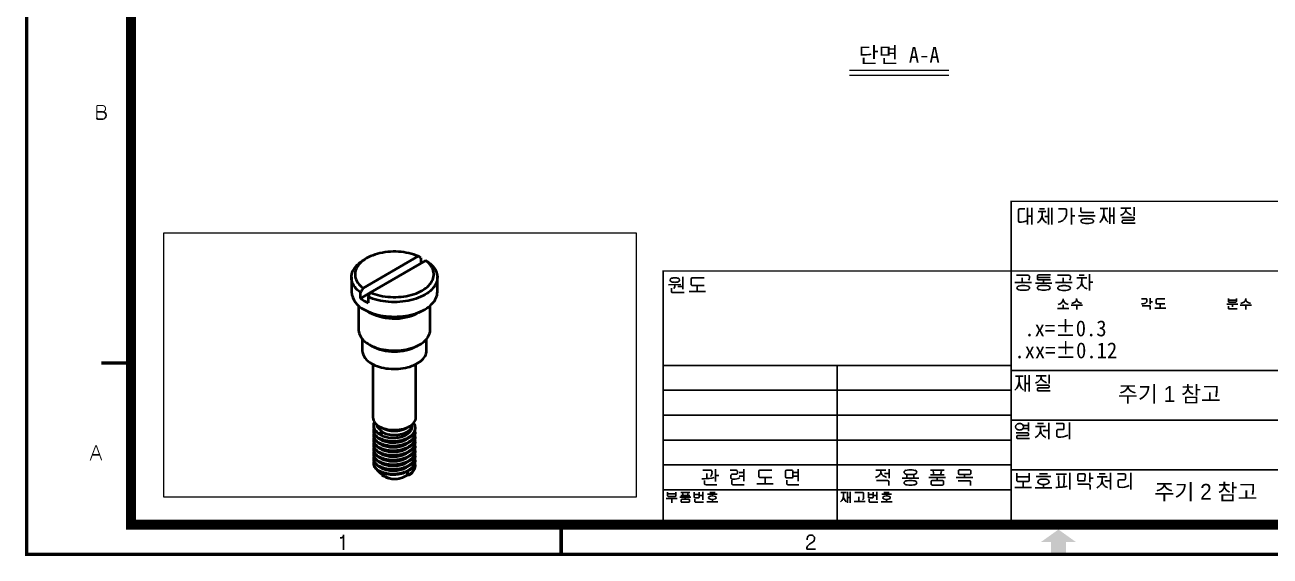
# Model space of a CAD drawing. Header units: millimetres. Extents: x 20 to 420, y 20 to 297.
# Drawn here: x 19.6 to 270.1, y 19.6 to 126.5 of the extents above; entities that cross this region are included whole.
import ezdxf

# ---------------------------------------------------------------- set-up
doc = ezdxf.new("R2010")
doc.units = ezdxf.units.MM
doc.header["$LTSCALE"] = 10
doc.header["$MEASUREMENT"] = 0
doc.layers.get('0').update_dxf_attribs({"color": 6})
doc.layers.add('0 @ 1', color=6, linetype='Continuous')
doc.layers.add('DIM', color=2, linetype='Continuous', lineweight=9)
doc.layers.add('OUTLINE', color=3, linetype='Continuous', lineweight=40)
doc.styles.get("Standard").update_dxf_attribs({"font": '', "height": 3.2})
doc.styles.get('Standard').set_extended_font_data('GulimChe')

# ---------------------------------------------------------------- blocks, each defined once
blk = doc.blocks.new('A-3_규격도면_동인광학')
blk.add_hatch(color=256).paths.add_polyline_path([(204, 2.5), (206, 2.5), (206, 0), (209, 0), (209, 2.5), (211, 2.5), (207.5, 5)])
for p, q in [((14.1, 89.02), (15.24, 89.02)), ((15.24, 89.02), (15.26, 89.02)), ((15.31, 87.56), (14.35, 87.56)), ((199.46, 69.16), (199.46, 67.06)), ((200.76, 69.49), (199.71, 69.49)), ((201.31, 69.71), (201.31, 66.37)), ((201.31, 68.03), (202.12, 68.03)), ((202.12, 69.71), (202.12, 66.37)), ((203.44, 68.98), (204.96, 68.98)), ((203.67, 69.54), (204.73, 69.54)), ((204.2, 68.3), (204.2, 68.98)), ((205.49, 67.99), (204.77, 67.99)), ((205.49, 69.71), (205.49, 66.37)), ((206.2, 69.71), (206.2, 66.37)), ((207.52, 69.52), (208.87, 69.52)), ((209.13, 69.27), (209.13, 68.63)), ((210.13, 69.71), (210.13, 66.37)), ((210.13, 68.07), (210.78, 68.07)), ((211.56, 68.09), (214.89, 68.09)), ((211.99, 69.75), (211.99, 69.01)), ((212.25, 68.77), (214.61, 68.77)), ((215.9, 69.58), (217.44, 69.58)), ((216.66, 69.58), (216.66, 68.65)), ((217.85, 69.8), (217.85, 66.46)), ((217.85, 68.12), (218.66, 68.12)), ((218.66, 69.8), (218.66, 66.46)), ((220.05, 69.62), (222.07, 69.62)), ((220.23, 67.78), (222.52, 67.78)), ((221.06, 69.62), (221.06, 69.31)), ((221.06, 69.62), (221.06, 69.31)), ((222.7, 69.82), (222.7, 68.1)), ((220.35, 67.05), (220.35, 66.78)), ((222.51, 67.23), (220.5, 67.21)), ((220.56, 66.63), (222.91, 66.63)), ((131.98, 53.34), (131.98, 55.81)), ((131.98, 55.81), (131.98, 53.34)), ((133.64, 55.39), (133.64, 54.33)), ((136.23, 55.6), (133.86, 55.6)), ((199.04, 56.19), (201.37, 56.19)), ((200.24, 55.63), (200.24, 54.7)), ((201.65, 55.96), (201.65, 55.6)), ((203.29, 56.01), (203.29, 55.39)), ((205.86, 55.72), (203.29, 55.72)), ((203.53, 55.2), (205.92, 55.2)), ((205.91, 56.23), (203.54, 56.23)), ((204.52, 55.2), (204.52, 54.53)), ((207.29, 56.19), (209.62, 56.19)), ((208.42, 55.63), (208.42, 54.71)), ((209.9, 55.96), (209.9, 55.6)), ((211.23, 55.62), (213.19, 55.62)), ((211.65, 56.18), (212.7, 56.18)), ((212.18, 54.94), (212.18, 55.62)), ((213.76, 56.39), (213.76, 53.05)), ((129.11, 54.2), (131.59, 54.27)), ((129.66, 53.56), (129.66, 52.9)), ((129.87, 52.68), (132.24, 52.68)), ((130.36, 54.23), (130.37, 53.91)), ((131.98, 53.87), (130.96, 53.87)), ((133.22, 52.86), (136.55, 52.86)), ((133.89, 54.1), (136.27, 54.1)), ((134.88, 53.9), (134.88, 52.86)), ((202.1, 54.7), (198.76, 54.7)), ((198.76, 54.7), (202.1, 54.7)), ((202.86, 54.53), (206.19, 54.53)), ((210.28, 54.71), (206.94, 54.71)), ((206.94, 54.71), (210.28, 54.71)), ((213.76, 54.75), (214.42, 54.75)), ((208.44, 49.49), (208.44, 50.19)), ((210.07, 50.1), (212.31, 50.1)), ((211.16, 51.47), (211.16, 51.35)), ((211.16, 51.35), (211.16, 51.47)), ((211.18, 50.1), (211.18, 49.24)), ((224.24, 51.39), (225.17, 51.39)), ((225.3, 51.25), (225.3, 51.02)), ((225.97, 51.51), (225.97, 50.3)), ((225.97, 50.8), (226.41, 50.8)), ((227.17, 51.22), (227.17, 50.52)), ((228.89, 51.37), (227.31, 51.37)), ((227.33, 50.37), (228.92, 50.37)), ((227.99, 50.23), (227.99, 49.54)), ((241.38, 50.33), (243.6, 50.33)), ((241.67, 51.46), (241.67, 50.89)), ((241.67, 51.15), (243.32, 51.15)), ((241.83, 50.76), (243.16, 50.76)), ((242.49, 50.33), (242.49, 49.76)), ((243.32, 50.94), (243.32, 51.46)), ((244.07, 50.1), (246.3, 50.1)), ((245.16, 51.47), (245.16, 51.35)), ((245.16, 51.35), (245.16, 51.47)), ((245.18, 50.1), (245.18, 49.24)), ((207.34, 49.49), (209.56, 49.49)), ((224.35, 50), (225.83, 50)), ((225.98, 49.89), (225.98, 49.29)), ((226.89, 49.54), (229.11, 49.54)), ((241.67, 49.96), (241.67, 49.52)), ((241.84, 49.39), (243.42, 49.39)), ((128, 38), (198, 38)), ((163, 38), (163, 7)), ((198, 37), (253, 37)), ((198.84, 35.85), (200.38, 35.85)), ((199.6, 35.85), (199.6, 34.91)), ((200.79, 36.06), (200.79, 32.73)), ((201.6, 36.06), (201.6, 32.73)), ((202.99, 35.89), (205.01, 35.89)), ((204, 35.89), (204, 35.58)), ((204, 35.89), (204, 35.58)), ((205.65, 36.09), (205.65, 34.36)), ((128, 33), (198, 33)), ((200.79, 34.38), (201.6, 34.38)), ((203.17, 34.04), (205.47, 34.04)), ((203.29, 33.31), (203.29, 33.04)), ((205.45, 33.49), (203.44, 33.48)), ((203.51, 32.9), (205.85, 32.9)), ((128, 28), (198, 28)), ((198, 27), (253, 27)), ((200.56, 25.95), (201.47, 25.95)), ((200.56, 25.29), (201.47, 25.29)), ((201.47, 26.51), (201.47, 24.78)), ((202.92, 25.73), (204.88, 25.73)), ((203.3, 26.31), (204.49, 26.31)), ((203.9, 25.73), (203.9, 25.14)), ((205.57, 26.49), (205.57, 23.18)), ((207.07, 26.3), (208.41, 26.3)), ((208.41, 25.11), (207.39, 25.11)), ((208.62, 26.1), (208.62, 25.31)), ((209.75, 26.51), (209.75, 23.17)), ((128, 23), (198, 23)), ((199.01, 24.45), (201.31, 24.45)), ((199.13, 23.72), (199.13, 23.45)), ((201.29, 23.9), (199.28, 23.88)), ((199.35, 23.3), (201.7, 23.3)), ((204.46, 24.93), (205.57, 24.93)), ((207.21, 24.89), (207.21, 23.84)), ((207.32, 23.64), (207.4, 23.61)), ((207.4, 23.61), (207.54, 23.59)), ((13.21, 20.04), (14.68, 20.04)), ((128, 18), (198, 18)), ((135.78, 15.21), (136.3, 15.22)), ((135.98, 16.93), (137.61, 16.93)), ((136.81, 16.25), (136.81, 15.24)), ((138.54, 17.16), (138.54, 14.69)), ((139.19, 15.89), (138.54, 15.89)), ((141.51, 16.95), (142.68, 16.95)), ((141.65, 15.95), (141.65, 15.38)), ((141.83, 15.14), (142.16, 15.13)), ((142.72, 16.12), (141.88, 16.12)), ((142.95, 16.76), (142.95, 16.34)), ((143.29, 16.45), (144.21, 16.45)), ((143.29, 15.71), (144.21, 15.71)), ((144.21, 17.16), (144.21, 14.72)), ((147.25, 16.73), (147.25, 15.67)), ((149.84, 16.94), (147.47, 16.94)), ((147.5, 15.44), (149.88, 15.44)), ((148.49, 15.23), (148.49, 14.2)), ((152.64, 16.75), (152.64, 15.56)), ((152.84, 15.37), (153.88, 15.37)), ((153.9, 16.94), (152.85, 16.94)), ((154.09, 15.56), (154.09, 16.72)), ((154.26, 16.45), (155.19, 16.45)), ((154.27, 15.71), (155.19, 15.71)), ((155.19, 17.16), (155.19, 14.72)), ((170.79, 16.97), (172.81, 16.97)), ((171.8, 16.97), (171.8, 16.65)), ((172.54, 16.26), (173.45, 16.26)), ((173.45, 17.17), (173.45, 15.35)), ((179.41, 15.35), (176.07, 15.35)), ((176.07, 15.35), (179.41, 15.35)), ((177.03, 16.01), (177.03, 15.35)), ((178.44, 16.02), (178.44, 15.35)), ((181.47, 15.45), (184.82, 15.45)), ((181.75, 16.92), (184.53, 16.92)), ((181.75, 15.98), (184.53, 15.98)), ((182.3, 16.77), (182.47, 15.98)), ((183.13, 15.45), (183.13, 14.86)), ((183.97, 16.75), (183.79, 15.98)), ((186.96, 15.48), (190.31, 15.48)), ((187.39, 16.22), (187.39, 16.83)), ((189.68, 16.07), (187.58, 16.07)), ((187.63, 16.98), (189.68, 16.98)), ((188.63, 15.48), (188.63, 16.07)), ((189.86, 16.77), (189.86, 16.22)), ((198, 17), (253, 17)), ((199.15, 16.32), (199.15, 14.84)), ((199.15, 15.62), (201.64, 15.62)), ((201.64, 14.87), (201.64, 16.34)), ((203.05, 15.65), (205.96, 15.65)), ((203.67, 16.17), (205.33, 16.17)), ((204.35, 15.15), (204.49, 15.15)), ((204.49, 15.15), (204.63, 15.15)), ((207.06, 16.15), (209.09, 16.15)), ((207.53, 15.83), (207.53, 15.63)), ((208.66, 15.84), (208.66, 15.63)), ((209.78, 16.38), (209.78, 13.06)), ((211.4, 15.99), (211.37, 14.97)), ((212.67, 16.18), (211.61, 16.18)), ((212.82, 14.97), (212.86, 15.96)), ((213.83, 16.37), (213.83, 14.55)), ((213.83, 15.31), (214.5, 15.31)), ((215.31, 15.6), (217.27, 15.6)), ((215.7, 16.18), (216.88, 16.18)), ((216.29, 15.6), (216.29, 15.01)), ((217.96, 16.37), (217.96, 13.06)), ((219.41, 16.2), (220.75, 16.2)), ((220.96, 15.99), (220.96, 15.21)), ((222.09, 16.41), (222.09, 13.07)), ((128, 13), (198, 13)), ((128.91, 12.54), (128.91, 11.79)), ((130.56, 11.82), (130.56, 12.54)), ((135.96, 12.58), (135.96, 10.96)), ((136.3, 14.87), (136.3, 14.23)), ((136.56, 14.01), (138.83, 14.01)), ((141.79, 14.95), (141.79, 14.23)), ((142.04, 14.01), (144.32, 14.01)), ((146.83, 14.2), (150.16, 14.2)), ((152.86, 14.95), (152.86, 14.23)), ((153.11, 14.01), (155.29, 14.01)), ((165.05, 12.59), (165.05, 10.36)), ((165.59, 12.59), (165.59, 10.36)), ((170.89, 14.83), (173.22, 14.83)), ((170.99, 12.58), (170.99, 10.96)), ((173.42, 14.6), (173.42, 13.84)), ((181.9, 14.7), (181.9, 14.1)), ((184.19, 14.86), (182.09, 14.86)), ((182.14, 13.95), (184.19, 13.95)), ((184.37, 14.15), (184.37, 14.7)), ((187.31, 14.81), (189.64, 14.81)), ((189.85, 14.59), (189.85, 13.83)), ((198.73, 13.44), (202.06, 13.44)), ((199.35, 14.67), (201.43, 14.67)), ((200.39, 14.45), (200.39, 13.44)), ((202.83, 13.41), (206.17, 13.41)), ((204.49, 14.06), (204.35, 14.06)), ((204.63, 14.06), (204.49, 14.06)), ((204.49, 14.06), (204.49, 13.41)), ((206.96, 13.48), (207.33, 13.48)), ((211.4, 14.11), (213.62, 14.11)), ((211.57, 14.77), (212.61, 14.77)), ((213.85, 13.93), (213.85, 13.04)), ((216.85, 14.81), (217.96, 14.81)), ((219.54, 14.79), (219.54, 13.74)), ((219.65, 13.53), (219.73, 13.5)), ((220.74, 15), (219.72, 15)), ((219.73, 13.5), (219.88, 13.49)), ((128.62, 11.22), (130.85, 11.22)), ((128.91, 12.2), (130.56, 12.2)), ((129.05, 11.66), (130.43, 11.66)), ((129.74, 11.22), (129.74, 10.37)), ((131.35, 11.49), (133.58, 11.49)), ((131.53, 12.47), (133.39, 12.47)), ((131.53, 11.84), (133.39, 11.84)), ((131.64, 10.99), (131.64, 10.59)), ((133.17, 11.09), (131.76, 11.09)), ((131.8, 10.49), (133.17, 10.49)), ((131.9, 12.37), (132.02, 11.84)), ((132.46, 11.49), (132.46, 11.09)), ((133.02, 12.36), (132.9, 11.84)), ((133.29, 10.62), (133.29, 10.99)), ((134.27, 12.51), (134.27, 11.49)), ((134.27, 12.05), (135.24, 12.05)), ((134.4, 11.37), (135.13, 11.37)), ((134.41, 11.1), (134.41, 10.59)), ((134.54, 10.49), (136.13, 10.49)), ((135.24, 11.52), (135.24, 12.51)), ((135.37, 11.87), (135.96, 11.87)), ((136.81, 10.6), (139.03, 10.6)), ((136.95, 12.09), (138.89, 12.09)), ((137.37, 12.45), (138.47, 12.45)), ((137.82, 11.76), (137.91, 11.76)), ((137.91, 11.04), (137.82, 11.04)), ((137.91, 11.76), (138, 11.76)), ((138, 11.04), (137.91, 11.04)), ((137.91, 11.04), (137.91, 10.6)), ((163.75, 12.44), (164.78, 12.44)), ((164.26, 12.44), (164.26, 11.82)), ((165.05, 11.47), (165.59, 11.47)), ((166.39, 10.63), (168.62, 10.63)), ((166.58, 12.46), (168.15, 12.46)), ((167.34, 11.59), (167.34, 10.63)), ((168.32, 12.3), (168.32, 11.6)), ((169.29, 12.51), (169.29, 11.49)), ((169.29, 12.05), (170.27, 12.05)), ((169.42, 11.37), (170.15, 11.37)), ((169.43, 11.1), (169.43, 10.59)), ((169.56, 10.49), (171.15, 10.49)), ((170.27, 11.52), (170.27, 12.51)), ((170.39, 11.87), (170.99, 11.87)), ((171.83, 10.6), (174.06, 10.6)), ((171.97, 12.09), (173.91, 12.09)), ((172.39, 12.45), (173.49, 12.45)), ((172.84, 11.76), (172.93, 11.76)), ((172.93, 11.04), (172.84, 11.04)), ((172.93, 11.76), (173.03, 11.76)), ((173.03, 11.04), (172.93, 11.04)), ((172.93, 11.04), (172.93, 10.6)), ((63.07, 3.35), (63.32, 3.35)), ((63.73, 0.91), (63.73, 3.96)), ((63.73, 3.96), (63.73, 0.91)), ((156.98, 2.93), (156.98, 3.2)), ((158.18, 2.54), (157.84, 2.3)), ((158.26, 2.6), (158.18, 2.54)), ((156.9, 1.07), (158.65, 1.07)), ((157.84, 2.3), (157.74, 2.24))]:
    blk.add_line(p, q)
for points, const_width in [([(0, 0), (0, 277), (400, 277), (400, 0)], 0.7), ([(21, 6), (21, 271), (394, 271), (394, 6)], 2)]:
    blk.add_lwpolyline(points, close=True, dxfattribs=dict(const_width=const_width))
at = {"const_width": 0.2}
for points in [[(14.1, 87.81), (14.1, 90.08, -0.443983), (14.33, 90.29), (15.24, 90.29, -1), (15.24, 89.02), (14.1, 89.02)], [(12.79, 18.9), (13.87, 21.81, -0.756384), (14.04, 21.8), (15.09, 18.92)]]:
    blk.add_lwpolyline(points, format="xyb", dxfattribs=at)
for points, const_width in [([(198, 7), (198, 71), (393, 71)], 0.3), ([(128, 7), (128, 57), (393, 57)], 0.3), ([(15, 38.5), (21.67, 38.5)], 0.7), ([(107.5, 0), (107.5, 6.67)], 0.7)]:
    blk.add_lwpolyline(points, dxfattribs=dict(const_width=const_width))
for centre, radius, start, end in [((14.35, 87.81), 0.249, 181.3239, 270), ((15.26, 88.29), 0.727, 273.6048, 90), ((199.71, 69.23), 0.261, 90, 196.224), ((202.32, 68.3), 1.88, 301.736, 0), ((206.08, 68.3), 1.88, 180, 238.264), ((207.33, 68.63), 1.8, 274.0617, 0), ((208.87, 69.25), 0.269, 4.3858, 90), ((212.23, 69.01), 0.238, 180, 274.8762), ((214.19, 68.65), 2.46, 310.6997, 0), ((219.07, 68.65), 2.41, 180, 230.1829), ((219.22, 70.25), 2.2, 289.6857, 314.5469), ((219.98, 69.47), 1.11, 314.5469, 334.7965), ((220.33, 69.31), 0.731, 334.7965, 0), ((221.76, 69.31), 0.707, 180, 230.0339), ((223.22, 71.05), 2.97, 230.0339, 249.212), ((222.52, 67.6), 0.181, 5.4904, 90), ((199.7, 67.06), 0.236, 180, 268.1595), ((199.8, 70.18), 3.36, 268.1595, 293.0296), ((212.39, 67.01), 0.362, 130.787, 175.4096), ((212.39, 67.07), 0.362, 184.5904, 229.213), ((212.55, 66.82), 0.62, 105.5854, 130.787), ((212.55, 67.27), 0.62, 229.213, 254.4146), ((213.19, 64.54), 2.98, 94.5784, 105.5854), ((213.19, 69.54), 2.98, 254.4146, 265.4216), ((213.3, 63.2), 4.33, 90, 94.5784), ((213.3, 70.88), 4.33, 265.4216, 270), ((213.3, 63.2), 4.33, 85.4216, 90), ((213.3, 70.88), 4.33, 270, 274.5784), ((213.4, 64.54), 2.98, 74.4146, 85.4216), ((213.4, 69.54), 2.98, 274.5784, 285.5854), ((214.04, 66.82), 0.62, 49.213, 74.4146), ((214.04, 67.27), 0.62, 285.5854, 310.787), ((214.21, 67.01), 0.362, 4.5904, 49.213), ((214.21, 67.07), 0.362, 310.787, 355.4096), ((220.5, 67.06), 0.15, 90.4674, 185.5199), ((220.51, 66.78), 0.158, 180, 290.6438), ((222.52, 67.41), 0.182, 265.0661, 354.5096), ((221.55, 67.5), 1.16, 354.5096, 5.4904), ((129.85, 55.13), 0.429, 109.7033, 172.0326), ((129.85, 55.24), 0.429, 187.9674, 250.2967), ((130.37, 53.68), 1.97, 90, 109.7033), ((130.37, 53.68), 1.97, 70.2967, 90), ((130.89, 55.13), 0.429, 7.9674, 70.2967), ((130.89, 55.24), 0.429, 289.7033, 352.0326), ((133.86, 55.39), 0.217, 90, 179.9617), ((201.37, 55.9), 0.29, 11.8483, 90), ((200.91, 55.6), 0.74, 320.5326, 0), ((203.54, 55.97), 0.253, 90, 170.8151), ((203.49, 55.39), 0.199, 180, 282.1799), ((209.62, 55.9), 0.29, 11.8483, 90), ((209.16, 55.6), 0.74, 320.5326, 0), ((129.87, 52.9), 0.216, 180, 270.036), ((130.37, 56.69), 1.97, 250.2967, 270), ((129.76, 53.89), 0.602, 313.5964, 1.5108), ((130.37, 56.69), 1.97, 270, 289.7033), ((133.87, 54.33), 0.23, 180, 273.1332), ((199.51, 53.57), 0.362, 130.787, 175.4096), ((199.51, 53.63), 0.362, 184.5904, 229.213), ((199.68, 53.38), 0.62, 105.5854, 130.787), ((199.68, 53.83), 0.62, 229.213, 254.4146), ((200.32, 51.1), 2.98, 94.5784, 105.5854), ((200.32, 56.1), 2.98, 254.4146, 265.4216), ((200.42, 49.76), 4.33, 90, 94.5784), ((200.42, 57.45), 4.33, 265.4216, 270), ((200.42, 49.76), 4.33, 85.4216, 90), ((200.42, 57.45), 4.33, 270, 274.5784), ((200.53, 51.1), 2.98, 74.4146, 85.4216), ((200.53, 56.1), 2.98, 274.5784, 285.5854), ((201.17, 53.38), 0.62, 49.213, 74.4146), ((201.17, 53.83), 0.62, 285.5854, 310.787), ((201.34, 53.57), 0.362, 4.5904, 49.213), ((201.34, 53.63), 0.362, 310.787, 355.4096), ((203.63, 53.59), 0.362, 130.787, 175.4096), ((203.63, 53.65), 0.362, 184.5904, 229.213), ((203.79, 53.39), 0.62, 105.5854, 130.787), ((203.79, 53.84), 0.62, 229.213, 254.4146), ((204.43, 51.12), 2.98, 94.5784, 105.5854), ((204.43, 56.12), 2.98, 254.4146, 265.4216), ((204.54, 49.77), 4.33, 90, 94.5784), ((204.54, 57.46), 4.33, 265.4216, 270), ((204.54, 49.77), 4.33, 85.4216, 90), ((204.54, 57.46), 4.33, 270, 274.5784), ((204.64, 51.12), 2.98, 74.4146, 85.4216), ((204.64, 56.12), 2.98, 274.5784, 285.5854), ((205.28, 53.39), 0.62, 49.213, 74.4146), ((205.28, 53.84), 0.62, 285.5854, 310.787), ((205.45, 53.59), 0.362, 4.5904, 49.213), ((205.45, 53.65), 0.362, 310.787, 355.4096), ((207.72, 53.55), 0.362, 130.787, 175.4096), ((207.72, 53.61), 0.362, 184.5904, 229.213), ((207.89, 53.36), 0.62, 105.5854, 130.787), ((207.89, 53.81), 0.62, 229.213, 254.4146), ((208.53, 51.08), 2.98, 94.5784, 105.5854), ((208.53, 56.08), 2.98, 254.4146, 265.4216), ((208.64, 49.74), 4.33, 90, 94.5784), ((208.64, 57.42), 4.33, 265.4216, 270), ((208.64, 49.74), 4.33, 85.4216, 90), ((208.64, 57.42), 4.33, 270, 274.5784), ((208.74, 51.08), 2.98, 74.4146, 85.4216), ((208.74, 56.08), 2.98, 274.5784, 285.5854), ((209.38, 53.36), 0.62, 49.213, 74.4146), ((209.38, 53.81), 0.62, 285.5854, 310.787), ((209.55, 53.55), 0.362, 4.5904, 49.213), ((209.55, 53.61), 0.362, 310.787, 355.4096), ((210.64, 54.85), 1.53, 290.6033, 3.3919), ((213.65, 54.84), 1.48, 175.9627, 256.3106), ((207.23, 51.43), 1.22, 280.1846, 0), ((209.66, 51.43), 1.22, 180, 259.8154), ((210.11, 51.8), 1.28, 273.0377, 302.6699), ((210.37, 51.39), 0.803, 302.6699, 326.0061), ((210.43, 51.35), 0.733, 326.0061, 0), ((211.89, 51.35), 0.733, 180, 213.9939), ((211.95, 51.39), 0.803, 213.9939, 237.3301), ((212.21, 51.8), 1.28, 237.3301, 266.9623), ((224.35, 51.51), 1.15, 262.4823, 318.1564), ((225.17, 51.25), 0.136, 0.0353, 90), ((224.89, 51.02), 0.411, 318.1564, 0), ((227.31, 51.22), 0.145, 90, 179.9617), ((227.32, 50.52), 0.153, 180, 273.1332), ((241.8, 50.89), 0.132, 180, 282.7156), ((243.16, 50.92), 0.157, 270, 6.3225), ((244.11, 51.8), 1.28, 273.0377, 302.6699), ((244.37, 51.39), 0.803, 302.6699, 326.0061), ((244.43, 51.35), 0.733, 326.0061, 0), ((245.89, 51.35), 0.733, 180, 213.9939), ((245.95, 51.39), 0.803, 213.9939, 237.3301), ((246.21, 51.8), 1.28, 237.3301, 266.9623), ((225.83, 49.84), 0.158, 15.2263, 90), ((241.81, 49.52), 0.136, 180, 282.3289), ((202.93, 35.74), 1.11, 314.5469, 334.7965), ((203.27, 35.58), 0.731, 334.7965, 0), ((204.71, 35.58), 0.707, 180, 230.0339), ((197.14, 34.91), 2.46, 310.6997, 0), ((202.01, 34.91), 2.41, 180, 230.1829), ((202.16, 36.52), 2.2, 289.6857, 314.5469), ((203.44, 33.33), 0.15, 90.4674, 185.5199), ((203.45, 33.04), 0.158, 180, 290.6438), ((206.16, 37.31), 2.97, 230.0339, 249.212), ((205.47, 33.68), 0.182, 265.0661, 354.5096), ((205.47, 33.86), 0.181, 5.4904, 90), ((204.5, 33.77), 1.16, 354.5096, 5.4904), ((199.46, 25.7), 0.566, 126.2971, 182.2865), ((199.46, 25.65), 0.566, 177.7135, 233.7029), ((199.7, 25.38), 0.955, 90, 126.2971), ((199.7, 25.96), 0.955, 233.7029, 270), ((199.7, 25.38), 0.955, 53.7029, 90), ((199.7, 25.96), 0.955, 270, 306.2971), ((199.93, 25.7), 0.566, 357.7135, 53.7029), ((199.93, 25.65), 0.566, 306.2971, 2.2865), ((202.15, 25.14), 1.75, 337.7895, 0), ((205.83, 25.14), 1.93, 180, 203.0854), ((207.39, 24.92), 0.187, 90, 189.9031), ((208.41, 26.09), 0.21, 2.4746, 90), ((208.42, 25.31), 0.202, 265.1914, 0), ((199.28, 23.73), 0.15, 90.4674, 185.5199), ((199.29, 23.45), 0.158, 180, 290.6438), ((201.31, 24.08), 0.182, 265.0661, 354.5096), ((201.31, 24.27), 0.181, 5.4904, 90), ((200.34, 24.18), 1.16, 354.5096, 5.4904), ((201.98, 25.31), 1.99, 295.4601, 314.7962), ((202.16, 25.13), 1.74, 314.7962, 337.7895), ((205.29, 24.91), 1.34, 203.0854, 227.7201), ((205.95, 25.63), 2.32, 227.7201, 245.1313), ((207.44, 23.84), 0.235, 180, 238.9832), ((207.91, 26.54), 2.97, 262.8795, 299.3294), ((136.15, 25.5), 10.28, 270.7952, 281.7846), ((136.77, 16.42), 1.07, 316.4472, 354.1416), ((137.61, 16.7), 0.224, 5.8584, 90), ((135.83, 16.52), 2.01, 354.1416, 5.8584), ((141.88, 15.88), 0.243, 90, 162.7327), ((141.89, 15.38), 0.247, 180, 255.9206), ((142.27, 17.94), 2.82, 267.8535, 294.1102), ((142.68, 16.66), 0.29, 19.9366, 90), ((142.73, 16.34), 0.223, 268.9289, 0), ((147.47, 16.73), 0.217, 90, 179.9617), ((147.48, 15.67), 0.23, 180, 273.1332), ((152.85, 16.73), 0.211, 90, 174.1511), ((152.83, 15.56), 0.198, 180, 272.2398), ((153.88, 15.58), 0.214, 270, 355.6406), ((153.87, 16.72), 0.223, 0, 81.4867), ((170.17, 17.28), 1.89, 285.8538, 306.2125), ((170.48, 16.85), 1.37, 306.2125, 332.5484), ((170.87, 16.65), 0.93, 332.5484, 0), ((172.71, 16.65), 0.912, 180, 209.5054), ((172.86, 16.73), 1.08, 209.5054, 237.9626), ((174.78, 19.8), 4.7, 237.9626, 246.4471), ((176.82, 16.5), 0.362, 130.787, 175.4096), ((176.82, 16.56), 0.362, 184.5904, 229.213), ((176.99, 16.31), 0.62, 105.5854, 130.787), ((176.99, 16.76), 0.62, 229.213, 254.4146), ((177.63, 14.03), 2.98, 94.5784, 105.5854), ((177.63, 19.03), 2.98, 254.4146, 265.4216), ((177.73, 12.69), 4.33, 90, 94.5784), ((177.73, 20.38), 4.33, 265.4216, 270), ((177.73, 12.69), 4.33, 85.4216, 90), ((177.73, 20.38), 4.33, 270, 274.5784), ((177.84, 14.03), 2.98, 74.4146, 85.4216), ((177.84, 19.03), 2.98, 274.5784, 285.5854), ((178.48, 16.31), 0.62, 49.213, 74.4146), ((178.48, 16.76), 0.62, 285.5854, 310.787), ((178.64, 16.5), 0.362, 4.5904, 49.213), ((178.64, 16.56), 0.362, 310.787, 355.4096), ((187.56, 16.83), 0.163, 63.6984, 180), ((187.58, 16.26), 0.187, 190.8165, 270), ((189.68, 16.8), 0.179, 352.4097, 90), ((189.71, 16.22), 0.154, 261.1653, 0), ((204.35, 13.5), 1.65, 90, 117.2376), ((204.63, 13.5), 1.65, 62.7624, 90), ((223.12, 15.63), 15.59, 180, 187.9213), ((193.38, 15.63), 15.28, 352.2562, 0), ((211.61, 15.97), 0.211, 90, 174.1511), ((212.63, 15.96), 0.223, 0, 81.4867), ((220.76, 15.21), 0.202, 265.1914, 0), ((220.75, 15.98), 0.21, 2.4746, 90), ((136.52, 14.23), 0.218, 180, 278.834), ((142.01, 14.23), 0.218, 180, 278.834), ((153.08, 14.23), 0.218, 180, 278.834), ((173.22, 14.62), 0.204, 354.4055, 90), ((176.82, 14.36), 0.362, 130.787, 175.4096), ((176.82, 14.42), 0.362, 184.5904, 229.213), ((176.99, 14.17), 0.62, 105.5854, 130.787), ((176.99, 14.62), 0.62, 229.213, 254.4146), ((177.63, 11.89), 2.98, 94.5784, 105.5854), ((177.63, 16.89), 2.98, 254.4146, 265.4216), ((177.73, 10.55), 4.33, 90, 94.5784), ((177.73, 18.24), 4.33, 265.4216, 270), ((177.73, 10.55), 4.33, 85.4216, 90), ((177.73, 18.24), 4.33, 270, 274.5784), ((177.84, 11.89), 2.98, 74.4146, 85.4216), ((177.84, 16.89), 2.98, 274.5784, 285.5854), ((178.48, 14.17), 0.62, 49.213, 74.4146), ((178.48, 14.62), 0.62, 285.5854, 310.787), ((178.64, 14.36), 0.362, 4.5904, 49.213), ((178.64, 14.42), 0.362, 310.787, 355.4096), ((182.09, 14.67), 0.187, 90, 169.1835), ((182.07, 14.1), 0.163, 180, 296.3016), ((184.22, 14.7), 0.154, 0, 98.8347), ((184.19, 14.13), 0.179, 270, 7.5903), ((189.64, 14.61), 0.204, 354.4055, 90), ((199.32, 14.84), 0.175, 180, 277.554), ((201.43, 14.88), 0.209, 270, 358.5824), ((203.81, 14.56), 0.459, 117.2376, 174.097), ((203.81, 14.66), 0.459, 185.903, 242.7624), ((204.35, 15.72), 1.65, 242.7624, 270), ((204.63, 15.72), 1.65, 270, 297.2376), ((205.18, 14.56), 0.459, 5.903, 62.7624), ((205.18, 14.66), 0.459, 297.2376, 354.097), ((207.33, 21.29), 7.81, 270, 284.3395), ((211.57, 14.97), 0.198, 180, 272.2398), ((212.61, 14.98), 0.214, 270, 355.6406), ((213.62, 13.87), 0.237, 15.2263, 90), ((214.37, 15.19), 1.99, 295.4601, 314.7962), ((214.55, 15.01), 1.74, 314.7962, 337.7895), ((214.54, 15.01), 1.75, 337.7895, 0), ((218.22, 15.01), 1.93, 180, 203.0854), ((217.68, 14.78), 1.34, 203.0854, 227.7201), ((218.34, 15.51), 2.32, 227.7201, 245.1313), ((219.72, 14.82), 0.187, 90, 189.9031), ((219.78, 13.74), 0.235, 180, 238.9832), ((220.24, 16.44), 2.97, 262.8795, 299.3294), ((129.04, 11.79), 0.131, 180, 274.282), ((130.43, 11.79), 0.133, 270, 11.7778), ((131.76, 10.97), 0.125, 90, 169.1835), ((131.75, 10.59), 0.108, 180, 296.3016), ((133.18, 10.99), 0.103, 0, 98.8347), ((133.17, 10.61), 0.119, 270, 7.5903), ((134.39, 11.49), 0.12, 180, 277.6654), ((134.52, 10.59), 0.105, 180, 284.5405), ((135.13, 11.5), 0.121, 270, 11.0214), ((137.46, 11.37), 0.306, 117.2376, 174.097), ((137.46, 11.43), 0.306, 185.903, 242.7624), ((137.82, 10.66), 1.1, 90, 117.2376), ((137.82, 12.14), 1.1, 242.7624, 270), ((138, 10.66), 1.1, 62.7624, 90), ((138, 12.14), 1.1, 270, 297.2376), ((138.37, 11.37), 0.306, 5.903, 62.7624), ((138.37, 11.43), 0.306, 297.2376, 354.097), ((162.62, 11.82), 1.64, 310.6997, 0), ((165.87, 11.82), 1.61, 180, 230.1829), ((167.35, 11.6), 0.979, 320.2059, 0), ((168.15, 12.28), 0.178, 4.5, 90), ((169.41, 11.49), 0.12, 180, 277.6654), ((169.54, 10.59), 0.105, 180, 284.5405), ((170.15, 11.5), 0.121, 270, 11.0214), ((172.48, 11.37), 0.306, 117.2376, 174.097), ((172.48, 11.43), 0.306, 185.903, 242.7624), ((172.84, 10.66), 1.1, 90, 117.2376), ((172.84, 12.14), 1.1, 242.7624, 270), ((173.03, 10.66), 1.1, 62.7624, 90), ((173.03, 12.14), 1.1, 270, 297.2376), ((173.39, 11.37), 0.306, 5.903, 62.7624), ((173.39, 11.43), 0.306, 297.2376, 354.097), ((63.32, 3.77), 0.418, 270, 351.8564), ((157.65, 3.2), 0.675, 135.3614, 180), ((157.57, 3.28), 0.56, 116.1126, 135.3614), ((157.74, 2.93), 0.951, 75.511, 116.1126), ((157.84, 3.3), 0.566, 52.7857, 75.511), ((157.74, 3.16), 0.74, 352.4081, 52.7857), ((157.61, 3.18), 0.862, 318.1085, 352.4081), ((158.42, 1.02), 1.52, 161.3803, 178.4124), ((157.65, 1.28), 0.705, 132.8749, 161.3803), ((159.75, -0.98), 3.8, 121.9901, 132.8749)]:
    blk.add_arc(centre, radius, start, end)

msp = doc.modelspace()

# ---------------------------------------------------------------- linework, layer by layer
at = {"layer": 'DIM', "color": 2, "ltscale": 0.5}
for p, q in [((185.47, 117.385), (205.473, 117.385)), ((185.47, 116.385), (205.473, 116.385))]:
    msp.add_line(p, q, dxfattribs=at)
at = {"layer": 'DIM', "ltscale": 0.5}
msp.add_lwpolyline([(47.572, 84.667), (142.573, 84.667), (142.573, 31.502), (47.572, 31.502)], close=True, dxfattribs=at)
at = {"layer": 'OUTLINE'}
for p, q in [((98.745, 79.966), (87.649, 73.56)), ((88.36, 79.555), (87.85, 79.261)), ((89.176, 72.679), (100.272, 79.084)), ((99.259, 79.674), (99.259, 78.499)), ((85.321, 75.734), (85.321, 72.795)), ((102.601, 72.795), (102.601, 75.734)), ((89.176, 72.678), (87.136, 71.5)), ((87.136, 71.5), (87.136, 72.676)), ((88.663, 71.794), (88.663, 70.618)), ((86.761, 70.038), (86.761, 65.152)), ((101.161, 65.152), (101.161, 70.038)), ((87.481, 63.34), (87.481, 61.036)), ((100.441, 61.036), (100.441, 63.34)), ((88.869, 62.213), (89.378, 61.919)), ((98.544, 61.919), (99.053, 62.213)), ((89.641, 58.248), (89.641, 47.515)), ((98.281, 47.515), (98.281, 58.248)), ((89.737, 45.927), (89.737, 45.81)), ((90.906, 45.751), (91.415, 45.457)), ((96.507, 45.457), (97.016, 45.751)), ((97.561, 45.751), (97.561, 46.104)), ((98.184, 45.339), (98.184, 45.457)), ((89.737, 44.987), (89.737, 44.869)), ((89.737, 44.046), (89.737, 43.928)), ((89.737, 43.105), (89.737, 42.988)), ((91.415, 44.869), (90.974, 44.321)), ((90.974, 44.321), (90.974, 44.203)), ((90.974, 44.203), (91.415, 44.164)), ((91.415, 44.634), (91.415, 44.869)), ((91.415, 44.164), (91.415, 44.634)), ((98.184, 44.399), (98.184, 44.516)), ((98.184, 43.458), (98.184, 43.576)), ((98.184, 42.517), (98.184, 42.635)), ((89.737, 42.165), (89.737, 42.047)), ((89.737, 41.224), (89.737, 41.106)), ((89.737, 40.283), (89.737, 40.166)), ((98.184, 41.577), (98.184, 41.694)), ((98.184, 40.636), (98.184, 40.754)), ((89.737, 39.343), (89.737, 39.225)), ((89.737, 38.402), (89.737, 38.284)), ((98.184, 39.695), (98.184, 39.813)), ((98.184, 38.755), (98.184, 38.872)), ((98.184, 37.814), (98.184, 37.932)), ((91.415, 35.933), (91.822, 35.698)), ((96.099, 35.698), (96.507, 35.933)), ((96.506, 36.638), (96.692, 36.776)), ((96.947, 36.09), (96.506, 36.638)), ((96.506, 36.638), (96.506, 35.933)), ((96.506, 35.933), (96.947, 35.972)), ((96.947, 35.972), (96.947, 36.09))]:
    msp.add_line(p, q, dxfattribs=at)
at = {"layer": 'OUTLINE', "flags": 128}
for points in [[(98.745, 79.966), (98.303, 80.146), (97.841, 80.308), (97.361, 80.451), (96.865, 80.576), (96.355, 80.68), (95.835, 80.764), (95.305, 80.828), (94.77, 80.87), (94.23, 80.892), (93.689, 80.892), (93.15, 80.87), (92.614, 80.828), (92.085, 80.764), (91.564, 80.68), (91.055, 80.575), (90.559, 80.451), (90.079, 80.307), (89.617, 80.145), (89.175, 79.965), (88.756, 79.768), (88.36, 79.555), (87.991, 79.327), (87.65, 79.085), (87.338, 78.83), (87.057, 78.563), (86.809, 78.286), (86.593, 78), (86.412, 77.706), (86.266, 77.405), (86.156, 77.099), (86.082, 76.79), (86.045, 76.479), (86.045, 76.167), (86.082, 75.855), (86.156, 75.546), (86.266, 75.24), (86.411, 74.94), (86.592, 74.646), (86.808, 74.359), (87.056, 74.082), (87.337, 73.815), (87.649, 73.56)], [(87.136, 72.676), (86.802, 72.941), (86.5, 73.218), (86.23, 73.507), (85.994, 73.805), (85.791, 74.111), (85.624, 74.424), (85.493, 74.743), (85.399, 75.066), (85.341, 75.392), (85.321, 75.719), (85.338, 76.047), (85.392, 76.373), (85.483, 76.696), (85.611, 77.015), (85.774, 77.329), (85.973, 77.636), (86.207, 77.935), (86.474, 78.224), (86.773, 78.502), (87.103, 78.769), (87.463, 79.022), (87.85, 79.261)], [(100.786, 78.793), (101.119, 78.527), (101.421, 78.25), (101.691, 77.962), (101.928, 77.664), (102.13, 77.358), (102.297, 77.045), (102.428, 76.726), (102.523, 76.403), (102.58, 76.077), (102.601, 75.749), (102.584, 75.422), (102.53, 75.096), (102.439, 74.772), (102.311, 74.453), (102.147, 74.139), (101.948, 73.832), (101.715, 73.534), (101.448, 73.245), (101.148, 72.966), (100.818, 72.7), (100.458, 72.447), (100.07, 72.207), (99.656, 71.983), (99.217, 71.776), (98.755, 71.585), (98.273, 71.412), (97.772, 71.258), (97.255, 71.123), (96.723, 71.008), (96.18, 70.914), (95.627, 70.84), (95.067, 70.788), (94.502, 70.756), (93.934, 70.746), (93.367, 70.758), (92.803, 70.791), (92.243, 70.846), (91.691, 70.922), (91.148, 71.018), (90.618, 71.135), (90.102, 71.272), (89.603, 71.427), (89.122, 71.602), (88.663, 71.794)], [(89.176, 72.679), (89.618, 72.499), (90.08, 72.336), (90.56, 72.193), (91.056, 72.069), (91.566, 71.964), (92.087, 71.88), (92.616, 71.816), (93.152, 71.774), (93.691, 71.753), (94.232, 71.753), (94.771, 71.774), (95.307, 71.817), (95.836, 71.88), (96.357, 71.964), (96.867, 72.069), (97.363, 72.193), (97.843, 72.337), (98.305, 72.499), (98.746, 72.679), (99.166, 72.876), (99.561, 73.089), (99.93, 73.317), (100.271, 73.559), (100.583, 73.814), (100.864, 74.081), (101.113, 74.358), (101.328, 74.645), (101.509, 74.939), (101.655, 75.239), (101.765, 75.545), (101.839, 75.854), (101.876, 76.166), (101.876, 76.478), (101.839, 76.789), (101.766, 77.098), (101.656, 77.404), (101.51, 77.705), (101.329, 77.999), (101.114, 78.285), (100.865, 78.562), (100.584, 78.829), (100.272, 79.084)], [(87.851, 69.268), (88.264, 69.045), (88.701, 68.838), (89.161, 68.648), (89.641, 68.475), (90.139, 68.321), (90.654, 68.187), (91.183, 68.072), (91.725, 67.977), (92.275, 67.903), (92.833, 67.85), (93.396, 67.818), (93.961, 67.807), (94.526, 67.818), (95.088, 67.85), (95.646, 67.903), (96.197, 67.977), (96.738, 68.072), (97.267, 68.187), (97.782, 68.321), (98.281, 68.475), (98.761, 68.648), (99.22, 68.838), (99.657, 69.045), (100.07, 69.268), (100.457, 69.506), (100.815, 69.758), (101.145, 70.024), (101.443, 70.301), (101.71, 70.589), (101.943, 70.886), (102.142, 71.191), (102.306, 71.504), (102.435, 71.822), (102.527, 72.144), (102.582, 72.468), (102.601, 72.795)], [(88.406, 68.974), (88.515, 68.9), (88.87, 68.68)], [(86.761, 65.152), (86.763, 65.039), (86.796, 64.74), (86.866, 64.442), (86.974, 64.149), (87.117, 63.86), (87.296, 63.579), (87.51, 63.305), (87.758, 63.041), (88.038, 62.788), (88.349, 62.548), (88.689, 62.321), (89.057, 62.109), (89.45, 61.912), (89.867, 61.733), (90.305, 61.571), (90.762, 61.428), (91.235, 61.305), (91.723, 61.201), (92.223, 61.118), (92.732, 61.056), (93.247, 61.016), (93.766, 60.997), (94.286, 61), (94.804, 61.024), (95.318, 61.07), (95.824, 61.137), (96.321, 61.225), (96.806, 61.334), (97.276, 61.462), (97.728, 61.61), (98.161, 61.776), (98.572, 61.96), (98.959, 62.16), (99.32, 62.376), (99.653, 62.607), (99.956, 62.85), (100.228, 63.106), (100.468, 63.373), (100.673, 63.648), (100.844, 63.932), (100.978, 64.222), (101.076, 64.516), (101.137, 64.815), (101.16, 65.114), (101.161, 65.152)], [(89.379, 58.391), (89.738, 58.199), (90.122, 58.023), (90.528, 57.864), (90.953, 57.723), (91.396, 57.601), (91.854, 57.499), (92.323, 57.417), (92.802, 57.356), (93.287, 57.316), (93.777, 57.297), (94.267, 57.3), (94.756, 57.324), (95.24, 57.369), (95.717, 57.436), (96.183, 57.523), (96.637, 57.63), (97.076, 57.756), (97.497, 57.902), (97.897, 58.065), (98.275, 58.245), (98.629, 58.442), (98.955, 58.653), (99.253, 58.878), (99.521, 59.115), (99.757, 59.363), (99.959, 59.621), (100.127, 59.887), (100.26, 60.16), (100.357, 60.437), (100.417, 60.718), (100.44, 61.001), (100.441, 61.036)], [(90.906, 45.751), (91.205, 45.594), (91.529, 45.453), (91.874, 45.331), (92.238, 45.228), (92.616, 45.145), (93.006, 45.082), (93.405, 45.041), (93.809, 45.022), (94.214, 45.025), (94.616, 45.05), (95.013, 45.096), (95.401, 45.163), (95.776, 45.252), (96.135, 45.36), (96.475, 45.487), (96.793, 45.632), (97.086, 45.793), (97.352, 45.969), (97.587, 46.16), (97.791, 46.362), (97.961, 46.574), (98.097, 46.794), (98.195, 47.021), (98.257, 47.252), (98.28, 47.485), (98.281, 47.515)]]:
    msp.add_lwpolyline(points, dxfattribs=at)
at = {"layer": 'OUTLINE'}
for centre, radius, start, end in [((89.645, 73.226), 4.345, 185.6948, 245.62534), ((91.94, 78.059), 8.13, 233.77617, 246.2292), ((93.931, 78.276), 10.849, 242.19134, 300.97814), ((90.75, 61.378), 3.287, 185.97244, 245.3477), ((93.961, 70.698), 9.903, 242.43535, 297.56465), ((91.796, 47.725), 2.165, 185.58184, 245.7383), ((93.961, 50.363), 5.527, 242.57375, 297.43162), ((93.961, 49.918), 5.09, 257.51101, 282.48899), ((94.049, 39.733), 4.526, 216.67115, 302.88878), ((93.961, 39.788), 4.615, 242.3983, 297.60707)]:
    msp.add_arc(centre, radius, start, end, dxfattribs=at)
for points in [[(99.259, 79.674), (99.087, 79.772), (98.916, 79.869), (98.745, 79.966)], [(100.272, 79.084), (100.444, 78.987), (100.615, 78.89), (100.786, 78.793)], [(87.649, 73.56), (87.478, 73.265), (87.307, 72.971), (87.136, 72.676)], [(88.663, 71.794), (88.834, 72.089), (89.005, 72.384), (89.176, 72.679)]]:
    msp.add_open_spline(points, degree=3, dxfattribs=at)
for points, knots in [([(89.818, 45.404), (89.788, 45.311), (89.721, 45.1), (89.742, 44.758), (89.86, 44.396), (90.091, 44.047), (90.422, 43.725), (90.841, 43.44), (91.338, 43.197), (91.906, 43.003), (92.533, 42.864), (93.195, 42.787), (93.87, 42.771), (94.547, 42.817), (95.215, 42.927), (95.855, 43.1), (96.442, 43.33), (96.959, 43.608), (97.4, 43.929), (97.755, 44.292), (98.012, 44.685), (98.16, 45.094), (98.202, 45.508), (98.13, 45.92), (98.01, 46.239), (97.881, 46.408), (97.849, 46.45)], [0, 0, 0, 0, 0.0332426, 0.0757628, 0.1191039, 0.1629167, 0.2066245, 0.2496585, 0.292227, 0.335657, 0.3794884, 0.4231429, 0.4660561, 0.5087059, 0.5522163, 0.5961961, 0.6399241, 0.6828353, 0.7256095, 0.769197, 0.8130384, 0.8565547, 0.8992121, 0.9421156, 0.9857657, 1, 1, 1, 1]), ([(89.947, 46.615), (89.908, 46.553), (89.797, 46.376), (89.73, 46.067), (89.739, 45.699), (89.861, 45.336), (90.091, 44.987), (90.422, 44.665), (90.737, 44.45), (90.934, 44.342), (90.974, 44.321)], [0, 0, 0, 0, 0.07859287, 0.22558326, 0.37043862, 0.51809065, 0.66734984, 0.81625095, 0.96285673, 1, 1, 1, 1]), ([(89.75, 45.81), (89.749, 45.735), (89.746, 45.536), (89.864, 45.219), (90.09, 44.87), (90.422, 44.548), (90.737, 44.332), (90.934, 44.225), (90.974, 44.203)], [0, 0, 0, 0, 0.1248333, 0.3300875, 0.5375759, 0.7445665, 0.9483664, 1, 1, 1, 1]), ([(89.75, 44.869), (89.749, 44.794), (89.746, 44.596), (89.864, 44.278), (90.09, 43.929), (90.422, 43.607), (90.841, 43.322), (91.338, 43.079), (91.906, 42.885), (92.533, 42.747), (93.195, 42.669), (93.87, 42.653), (94.547, 42.699), (95.215, 42.809), (95.855, 42.982), (96.442, 43.212), (96.959, 43.49), (97.4, 43.812), (97.755, 44.174), (98.01, 44.567), (98.161, 44.96), (98.173, 45.22), (98.179, 45.34)], [0, 0, 0, 0, 0.0312093, 0.0825245, 0.1343983, 0.1861476, 0.2370992, 0.2874996, 0.33892, 0.3908157, 0.442502, 0.4933105, 0.5438072, 0.5953229, 0.6473943, 0.6991675, 0.7499738, 0.8006178, 0.8522247, 0.9041322, 0.9556548, 1, 1, 1, 1]), ([(90.376, 46.128), (90.38, 46.07), (90.39, 45.907), (90.51, 45.646), (90.727, 45.357), (91.026, 45.092), (91.286, 44.943), (91.415, 44.869)], [0, 0, 0, 0, 0.123434, 0.3430121, 0.5642333, 0.7841714, 1, 1, 1, 1]), ([(90.984, 44.205), (91.089, 44.129), (91.307, 43.972), (91.727, 43.775), (92.209, 43.613), (92.744, 43.499), (93.308, 43.436), (93.884, 43.426), (94.461, 43.469), (95.03, 43.566), (95.575, 43.717), (96.075, 43.917), (96.517, 44.157), (96.892, 44.435), (97.195, 44.747), (97.412, 45.086), (97.541, 45.425), (97.551, 45.648), (97.556, 45.751)], [0, 0, 0, 0, 0.0585072, 0.120707, 0.1841674, 0.2482152, 0.3120041, 0.3747082, 0.437027, 0.500605, 0.5648696, 0.6287658, 0.6914668, 0.7539676, 0.8176584, 0.8817208, 0.9453074, 1, 1, 1, 1]), ([(91.415, 44.634), (91.591, 44.543), (91.943, 44.362), (92.575, 44.172), (93.254, 44.052), (93.961, 44.012), (94.668, 44.052), (95.347, 44.171), (95.974, 44.364), (96.523, 44.625), (96.973, 44.942), (97.31, 45.303), (97.505, 45.695), (97.584, 45.983), (97.556, 46.133), (97.553, 46.148)], [0, 0, 0, 0, 0.08257818, 0.16515637, 0.24773455, 0.33031273, 0.41289091, 0.4954691, 0.57804728, 0.66062546, 0.74320364, 0.82578183, 0.90836001, 0.99093819, 1, 1, 1, 1]), ([(89.818, 44.464), (89.788, 44.371), (89.721, 44.159), (89.742, 43.818), (89.86, 43.455), (90.091, 43.106), (90.422, 42.784), (90.841, 42.499), (91.338, 42.256), (91.906, 42.062), (92.533, 41.924), (93.195, 41.846), (93.87, 41.83), (94.547, 41.876), (95.215, 41.986), (95.855, 42.159), (96.442, 42.389), (96.959, 42.667), (97.4, 42.989), (97.755, 43.351), (98.012, 43.744), (98.159, 44.154), (98.206, 44.552), (98.15, 44.808), (98.124, 44.929)], [0, 0, 0, 0, 0.0354734, 0.080847, 0.1270966, 0.1738496, 0.2204904, 0.2664123, 0.3118374, 0.3581819, 0.4049547, 0.4515387, 0.4973316, 0.5428435, 0.5892738, 0.6362049, 0.6828674, 0.7286583, 0.7743029, 0.8208154, 0.8675989, 0.9140353, 0.9595554, 1, 1, 1, 1]), ([(89.818, 43.523), (89.788, 43.43), (89.721, 43.218), (89.742, 42.877), (89.86, 42.515), (90.091, 42.165), (90.422, 41.843), (90.841, 41.558), (91.338, 41.315), (91.906, 41.122), (92.533, 40.983), (93.195, 40.905), (93.87, 40.89), (94.547, 40.935), (95.215, 41.045), (95.855, 41.219), (96.442, 41.449), (96.959, 41.726), (97.4, 42.048), (97.755, 42.41), (98.012, 42.804), (98.159, 43.213), (98.206, 43.611), (98.15, 43.868), (98.124, 43.988)], [0, 0, 0, 0, 0.03547339, 0.08084697, 0.12709657, 0.17384958, 0.22049043, 0.2664123, 0.31183745, 0.35818187, 0.40495467, 0.45153872, 0.49733161, 0.54284353, 0.58927378, 0.63620494, 0.68286735, 0.72865828, 0.77430292, 0.82081541, 0.86759887, 0.91403535, 0.9595554, 1, 1, 1, 1]), ([(89.818, 42.582), (89.788, 42.489), (89.721, 42.278), (89.742, 41.936), (89.86, 41.574), (90.091, 41.225), (90.422, 40.903), (90.841, 40.618), (91.338, 40.375), (91.906, 40.181), (92.533, 40.042), (93.195, 39.965), (93.87, 39.949), (94.547, 39.995), (95.215, 40.105), (95.855, 40.278), (96.442, 40.508), (96.959, 40.786), (97.4, 41.107), (97.755, 41.47), (98.012, 41.863), (98.159, 42.272), (98.206, 42.671), (98.15, 42.927), (98.124, 43.048)], [0, 0, 0, 0, 0.03547339, 0.08084697, 0.12709657, 0.17384958, 0.22049043, 0.2664123, 0.31183745, 0.35818187, 0.40495467, 0.45153872, 0.49733161, 0.54284353, 0.58927378, 0.63620494, 0.68286735, 0.72865828, 0.77430292, 0.82081541, 0.86759887, 0.91403535, 0.9595554, 1, 1, 1, 1]), ([(89.75, 43.929), (89.749, 43.853), (89.746, 43.655), (89.864, 43.338), (90.09, 42.988), (90.422, 42.666), (90.841, 42.381), (91.338, 42.138), (91.906, 41.945), (92.533, 41.806), (93.195, 41.729), (93.87, 41.713), (94.547, 41.758), (95.215, 41.869), (95.855, 42.042), (96.442, 42.272), (96.959, 42.549), (97.4, 42.871), (97.755, 43.233), (98.01, 43.627), (98.161, 44.02), (98.173, 44.279), (98.179, 44.399)], [0, 0, 0, 0, 0.0312093, 0.0825245, 0.1343983, 0.1861476, 0.2370992, 0.2874996, 0.33892, 0.3908157, 0.442502, 0.4933105, 0.5438072, 0.5953229, 0.6473943, 0.6991675, 0.7499738, 0.8006178, 0.8522247, 0.9041322, 0.9556548, 1, 1, 1, 1]), ([(89.75, 42.988), (89.749, 42.913), (89.746, 42.714), (89.864, 42.397), (90.09, 42.048), (90.422, 41.726), (90.841, 41.441), (91.338, 41.198), (91.906, 41.004), (92.533, 40.866), (93.195, 40.788), (93.87, 40.772), (94.547, 40.818), (95.215, 40.928), (95.855, 41.101), (96.442, 41.331), (96.959, 41.609), (97.4, 41.93), (97.755, 42.293), (98.01, 42.686), (98.161, 43.079), (98.173, 43.338), (98.179, 43.458)], [0, 0, 0, 0, 0.0312093, 0.0825245, 0.1343983, 0.1861476, 0.2370992, 0.2874996, 0.33892, 0.3908157, 0.442502, 0.4933105, 0.5438072, 0.5953229, 0.6473943, 0.6991675, 0.7499738, 0.8006178, 0.8522247, 0.9041322, 0.9556548, 1, 1, 1, 1]), ([(90.976, 43.269), (91.084, 43.192), (91.305, 43.033), (91.727, 42.834), (92.209, 42.672), (92.744, 42.558), (93.308, 42.496), (93.884, 42.486), (94.461, 42.528), (95.029, 42.626), (95.576, 42.776), (96.073, 42.978), (96.451, 43.174), (96.632, 43.314), (96.692, 43.361)], [0, 0, 0, 0, 0.08264148, 0.16853634, 0.25617194, 0.34461877, 0.43270815, 0.51929936, 0.60535854, 0.69315666, 0.78190298, 0.87014035, 0.95672745, 1, 1, 1, 1]), ([(89.818, 41.642), (89.788, 41.549), (89.721, 41.337), (89.742, 40.996), (89.86, 40.633), (90.091, 40.284), (90.422, 39.962), (90.841, 39.677), (91.338, 39.434), (91.906, 39.24), (92.533, 39.102), (93.195, 39.024), (93.87, 39.008), (94.547, 39.054), (95.215, 39.164), (95.855, 39.337), (96.442, 39.567), (96.959, 39.845), (97.4, 40.167), (97.755, 40.529), (98.012, 40.922), (98.159, 41.332), (98.206, 41.73), (98.15, 41.986), (98.124, 42.107)], [0, 0, 0, 0, 0.03547339, 0.08084697, 0.12709657, 0.17384958, 0.22049043, 0.2664123, 0.31183745, 0.35818187, 0.40495467, 0.45153872, 0.49733161, 0.54284353, 0.58927378, 0.63620494, 0.68286735, 0.72865828, 0.77430292, 0.82081541, 0.86759887, 0.91403535, 0.9595554, 1, 1, 1, 1]), ([(89.818, 40.701), (89.788, 40.608), (89.721, 40.396), (89.742, 40.055), (89.86, 39.693), (90.091, 39.343), (90.422, 39.021), (90.841, 38.736), (91.338, 38.493), (91.906, 38.3), (92.533, 38.161), (93.195, 38.084), (93.87, 38.068), (94.547, 38.113), (95.215, 38.223), (95.855, 38.397), (96.442, 38.627), (96.959, 38.904), (97.4, 39.226), (97.755, 39.588), (98.012, 39.982), (98.159, 40.391), (98.206, 40.789), (98.15, 41.046), (98.124, 41.166)], [0, 0, 0, 0, 0.0354734, 0.080847, 0.1270966, 0.1738496, 0.2204904, 0.2664123, 0.3118374, 0.3581819, 0.4049547, 0.4515387, 0.4973316, 0.5428435, 0.5892738, 0.6362049, 0.6828674, 0.7286583, 0.7743029, 0.8208154, 0.8675989, 0.9140353, 0.9595554, 1, 1, 1, 1]), ([(89.818, 39.76), (89.788, 39.667), (89.721, 39.456), (89.742, 39.114), (89.86, 38.752), (90.091, 38.403), (90.422, 38.081), (90.841, 37.796), (91.338, 37.553), (91.906, 37.359), (92.533, 37.22), (93.195, 37.143), (93.87, 37.127), (94.547, 37.173), (95.215, 37.283), (95.855, 37.456), (96.442, 37.686), (96.959, 37.964), (97.4, 38.285), (97.755, 38.648), (98.012, 39.041), (98.159, 39.45), (98.206, 39.849), (98.15, 40.105), (98.124, 40.226)], [0, 0, 0, 0, 0.03547339, 0.08084697, 0.12709657, 0.17384958, 0.22049043, 0.2664123, 0.31183745, 0.35818187, 0.40495467, 0.45153872, 0.49733161, 0.54284353, 0.58927378, 0.63620494, 0.68286735, 0.72865828, 0.77430292, 0.82081541, 0.86759887, 0.91403535, 0.9595554, 1, 1, 1, 1]), ([(89.75, 42.047), (89.749, 41.972), (89.746, 41.774), (89.864, 41.456), (90.09, 41.107), (90.422, 40.785), (90.841, 40.5), (91.338, 40.257), (91.906, 40.063), (92.533, 39.925), (93.195, 39.847), (93.87, 39.831), (94.547, 39.877), (95.215, 39.987), (95.855, 40.16), (96.442, 40.39), (96.959, 40.668), (97.4, 40.99), (97.755, 41.352), (98.01, 41.745), (98.161, 42.138), (98.173, 42.398), (98.179, 42.518)], [0, 0, 0, 0, 0.0312093, 0.0825245, 0.1343983, 0.1861476, 0.2370992, 0.2874996, 0.33892, 0.3908157, 0.442502, 0.4933105, 0.5438072, 0.5953229, 0.6473943, 0.6991675, 0.7499738, 0.8006178, 0.8522247, 0.9041322, 0.9556548, 1, 1, 1, 1]), ([(89.75, 41.107), (89.749, 41.031), (89.746, 40.833), (89.864, 40.516), (90.09, 40.166), (90.422, 39.844), (90.841, 39.559), (91.338, 39.316), (91.906, 39.123), (92.533, 38.984), (93.195, 38.907), (93.87, 38.891), (94.547, 38.936), (95.215, 39.047), (95.855, 39.22), (96.442, 39.45), (96.959, 39.727), (97.4, 40.049), (97.755, 40.411), (98.01, 40.805), (98.161, 41.198), (98.173, 41.457), (98.179, 41.577)], [0, 0, 0, 0, 0.0312093, 0.0825245, 0.1343983, 0.1861476, 0.2370992, 0.2874996, 0.33892, 0.3908157, 0.442502, 0.4933105, 0.5438072, 0.5953229, 0.6473943, 0.6991675, 0.7499738, 0.8006178, 0.8522247, 0.9041322, 0.9556548, 1, 1, 1, 1]), ([(89.75, 40.166), (89.749, 40.091), (89.746, 39.892), (89.864, 39.575), (90.09, 39.226), (90.422, 38.904), (90.841, 38.619), (91.338, 38.376), (91.906, 38.182), (92.533, 38.044), (93.195, 37.966), (93.87, 37.95), (94.547, 37.996), (95.215, 38.106), (95.855, 38.279), (96.442, 38.509), (96.959, 38.787), (97.4, 39.108), (97.755, 39.471), (98.01, 39.864), (98.161, 40.257), (98.173, 40.516), (98.179, 40.636)], [0, 0, 0, 0, 0.0312093, 0.0825245, 0.1343983, 0.1861476, 0.2370992, 0.2874996, 0.33892, 0.3908157, 0.442502, 0.4933105, 0.5438072, 0.5953229, 0.6473943, 0.6991675, 0.7499738, 0.8006178, 0.8522247, 0.9041322, 0.9556548, 1, 1, 1, 1]), ([(90.976, 42.329), (91.084, 42.251), (91.305, 42.092), (91.727, 41.894), (92.209, 41.732), (92.744, 41.618), (93.308, 41.555), (93.884, 41.545), (94.461, 41.587), (95.029, 41.685), (95.576, 41.836), (96.073, 42.037), (96.451, 42.233), (96.632, 42.373), (96.692, 42.42)], [0, 0, 0, 0, 0.0826415, 0.1685363, 0.2561719, 0.3446188, 0.4327082, 0.5192994, 0.6053585, 0.6931567, 0.781903, 0.8701403, 0.9567274, 1, 1, 1, 1]), ([(90.976, 41.388), (91.084, 41.31), (91.305, 41.152), (91.727, 40.953), (92.209, 40.791), (92.744, 40.677), (93.308, 40.614), (93.884, 40.604), (94.461, 40.647), (95.029, 40.744), (95.576, 40.895), (96.073, 41.096), (96.451, 41.292), (96.632, 41.433), (96.692, 41.479)], [0, 0, 0, 0, 0.08264148, 0.16853634, 0.25617194, 0.34461877, 0.43270815, 0.51929936, 0.60535854, 0.69315666, 0.78190298, 0.87014035, 0.95672745, 1, 1, 1, 1]), ([(90.976, 40.447), (91.084, 40.37), (91.305, 40.211), (91.727, 40.012), (92.209, 39.851), (92.744, 39.736), (93.308, 39.674), (93.884, 39.664), (94.461, 39.706), (95.029, 39.804), (95.576, 39.954), (96.073, 40.156), (96.451, 40.352), (96.632, 40.492), (96.692, 40.539)], [0, 0, 0, 0, 0.0826415, 0.1685363, 0.2561719, 0.3446188, 0.4327082, 0.5192994, 0.6053585, 0.6931567, 0.781903, 0.8701403, 0.9567274, 1, 1, 1, 1]), ([(89.818, 38.82), (89.788, 38.727), (89.721, 38.515), (89.742, 38.174), (89.86, 37.811), (90.091, 37.462), (90.422, 37.14), (90.841, 36.855), (91.338, 36.612), (91.906, 36.418), (92.533, 36.28), (93.195, 36.202), (93.87, 36.186), (94.547, 36.232), (95.215, 36.342), (95.855, 36.515), (96.442, 36.745), (96.959, 37.023), (97.4, 37.345), (97.755, 37.707), (98.012, 38.1), (98.159, 38.51), (98.206, 38.908), (98.15, 39.164), (98.124, 39.285)], [0, 0, 0, 0, 0.0354734, 0.080847, 0.1270966, 0.1738496, 0.2204904, 0.2664123, 0.3118374, 0.3581819, 0.4049547, 0.4515387, 0.4973316, 0.5428435, 0.5892738, 0.6362049, 0.6828674, 0.7286583, 0.7743029, 0.8208154, 0.8675989, 0.9140353, 0.9595554, 1, 1, 1, 1]), ([(89.75, 39.225), (89.749, 39.15), (89.746, 38.952), (89.864, 38.634), (90.09, 38.285), (90.422, 37.963), (90.841, 37.678), (91.338, 37.435), (91.906, 37.241), (92.533, 37.103), (93.195, 37.025), (93.87, 37.009), (94.547, 37.055), (95.215, 37.165), (95.855, 37.338), (96.442, 37.568), (96.959, 37.846), (97.4, 38.168), (97.755, 38.53), (98.01, 38.923), (98.161, 39.316), (98.173, 39.576), (98.179, 39.696)], [0, 0, 0, 0, 0.0312093, 0.0825245, 0.1343983, 0.1861476, 0.2370992, 0.2874996, 0.33892, 0.3908157, 0.442502, 0.4933105, 0.5438072, 0.5953229, 0.6473943, 0.6991675, 0.7499738, 0.8006178, 0.8522247, 0.9041322, 0.9556548, 1, 1, 1, 1]), ([(89.75, 38.285), (89.749, 38.21), (89.746, 38.011), (89.864, 37.694), (90.09, 37.344), (90.422, 37.022), (90.841, 36.737), (91.338, 36.494), (91.906, 36.301), (92.533, 36.162), (93.195, 36.085), (93.87, 36.069), (94.547, 36.114), (95.215, 36.225), (95.855, 36.398), (96.442, 36.628), (96.959, 36.905), (97.4, 37.227), (97.755, 37.589), (98.01, 37.983), (98.161, 38.376), (98.173, 38.635), (98.179, 38.755)], [0, 0, 0, 0, 0.0312093, 0.0825245, 0.1343983, 0.1861476, 0.2370992, 0.2874996, 0.33892, 0.3908157, 0.442502, 0.4933105, 0.5438072, 0.5953229, 0.6473943, 0.6991675, 0.7499738, 0.8006178, 0.8522247, 0.9041322, 0.9556548, 1, 1, 1, 1]), ([(90.976, 39.507), (91.084, 39.429), (91.305, 39.271), (91.727, 39.072), (92.209, 38.91), (92.744, 38.796), (93.308, 38.733), (93.884, 38.723), (94.461, 38.765), (95.029, 38.863), (95.576, 39.014), (96.073, 39.215), (96.451, 39.411), (96.632, 39.551), (96.692, 39.598)], [0, 0, 0, 0, 0.0826415, 0.1685363, 0.2561719, 0.3446188, 0.4327082, 0.5192994, 0.6053585, 0.6931567, 0.781903, 0.8701403, 0.9567274, 1, 1, 1, 1]), ([(90.976, 38.566), (91.084, 38.488), (91.305, 38.33), (91.727, 38.131), (92.209, 37.969), (92.744, 37.855), (93.308, 37.792), (93.884, 37.782), (94.461, 37.825), (95.029, 37.922), (95.576, 38.073), (96.073, 38.274), (96.451, 38.47), (96.632, 38.611), (96.692, 38.657)], [0, 0, 0, 0, 0.0826415, 0.1685363, 0.2561719, 0.3446188, 0.4327082, 0.5192994, 0.6053585, 0.6931567, 0.781903, 0.8701403, 0.9567274, 1, 1, 1, 1]), ([(90.976, 37.625), (91.084, 37.548), (91.305, 37.389), (91.727, 37.19), (92.209, 37.029), (92.744, 36.914), (93.308, 36.852), (93.884, 36.842), (94.461, 36.884), (95.029, 36.982), (95.576, 37.132), (96.073, 37.334), (96.451, 37.53), (96.632, 37.67), (96.692, 37.717)], [0, 0, 0, 0, 0.0826415, 0.1685363, 0.2561719, 0.3446188, 0.4327082, 0.5192994, 0.6053585, 0.6931567, 0.781903, 0.8701403, 0.9567274, 1, 1, 1, 1]), ([(96.947, 36.09), (97.098, 36.193), (97.403, 36.402), (97.754, 36.767), (98.012, 37.16), (98.159, 37.569), (98.206, 37.967), (98.15, 38.224), (98.124, 38.344)], [0, 0, 0, 0, 0.1682183, 0.3396349, 0.5120502, 0.6831868, 0.8509459, 1, 1, 1, 1]), ([(96.947, 35.972), (97.098, 36.076), (97.403, 36.284), (97.754, 36.649), (98.01, 37.042), (98.161, 37.435), (98.173, 37.694), (98.179, 37.814)], [0, 0, 0, 0, 0.2025547, 0.4089606, 0.616569, 0.8226376, 1, 1, 1, 1])]:
    msp.add_open_spline(points, degree=3, knots=knots, dxfattribs=at)

# ---------------------------------------------------------------- block references
at = {"layer": '0 @ 1'}
msp.add_blockref('A-3_규격도면_동인광학', (20, 20), dxfattribs=at)

# ---------------------------------------------------------------- texts
at = {"layer": 'DIM', "color": 2, "ltscale": 0.5, "insert": (195.471, 120.355), "char_height": 3.2, "attachment_point": 5}
msp.add_mtext('\\A1;단면 A-A', dxfattribs=at)
at = {"layer": 'DIM', "char_height": 3.2, "width": 46.05648, "attachment_point": 5}
for s, insert in [('{\\C2;.x=±0.3}', (228.916, 65.438)), ('{\\C2;.xx=±0.12}', (228.981, 61.016)), ('{\\fGulim|b0|i0|c129|p50;\\C2;주기 1 참고}', (249.823, 52.092)), ('{\\fGulim|b0|i0|c129|p50;\\C2;주기 2 참고}', (257.16, 32.405))]:
    msp.add_mtext(s, dxfattribs=dict(at, insert=insert))

doc.saveas('drawing.dxf')
